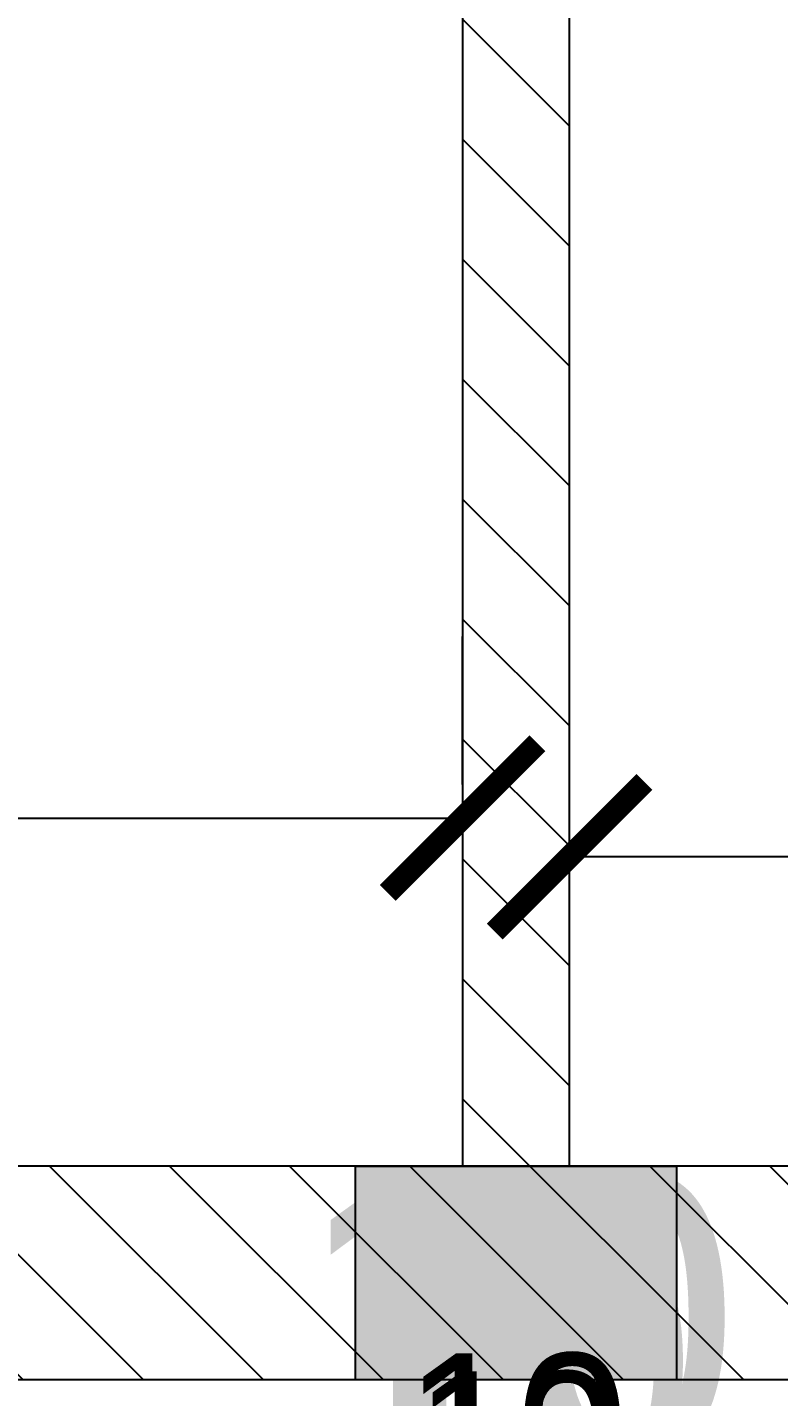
# Model space of a CAD drawing. Header units: millimetres. Extents: x -26398 to 135532, y -376633 to 43268.
# Drawn here: x 43229.3 to 43299.5, y -147981.7 to -147853.6 of the extents above; entities that cross this region are included whole.
import ezdxf

# ---------------------------------------------------------------- set-up
doc = ezdxf.new("R2010")
doc.units = ezdxf.units.MM
for name, color, linetype in [('0 @ 10', 7, 'Continuous'), ('0 @ 4.5', 7, 'Continuous'), ('0 @ 5', 7, 'Continuous'), ('0 @ 8', 7, 'Continuous'), ('DIM', 7, 'Continuous'), ('DIM @ 10', 7, 'Continuous'), ('DIM @ 4.5', 7, 'Continuous'), ('DIM @ 5', 7, 'Continuous'), ('DIM @ 8', 7, 'Continuous'), ('TƯỜNG', 52, 'Continuous')]:
    doc.layers.add(name, color=color, linetype=linetype)
doc.styles.get("Standard").update_dxf_attribs({"font": 'arial.ttf'})
doc.dimstyles.new('SCALE dimmatbang', dxfattribs={"dimscale": 70, "dimtxt": 2.7, "dimasz": 1.4, "dimexe": 1.7, "dimexo": 0.7, "dimtad": 1, "dimtoh": 1, "dimdec": 1, "dimtxsty": 'Standard', "dimblk": 'ARCHTICK', "dimcen": 2.5, "dimclrd": 1, "dimclre": 256, "dimadec": 0, "dimazin": 0, "dimtfac": 1, "dimtdec": 1, "dimtmove": 0, "dimatfit": 3, "dimfxl": 1, "dimarcsym": 0})

# ---------------------------------------------------------------- blocks, each defined once
blk = doc.blocks.new('_ArchTick')
at = {"color": 0, "linetype": 'ByBlock', "const_width": 0.15}
blk.add_lwpolyline([(-0.5, -0.5), (0.5, 0.5)], dxfattribs=at)
blk = doc.blocks.new('*D5953')
at = {"layer": 'DEFPOINTS', "color": 0, "transparency": 16777216}
for p in [(42980, -147980.16), (43270, -147980.16), (43270, -148035.42)]:
    blk.add_point(p, dxfattribs=at)
at = {"layer": 'DIM', "lineweight": -2, "transparency": 16777216}
for p, q in [((42980, -147983.31), (42980, -148043.07)), ((43270, -147983.31), (43270, -148043.07))]:
    blk.add_line(p, q, dxfattribs=at)
at = {"layer": 'DIM', "color": 1, "lineweight": -2, "transparency": 16777216}
blk.add_line((42980, -148035.42), (43270, -148035.42), dxfattribs=at)
at = {"layer": 'DIM', "color": 1, "lineweight": -2, "transparency": 16777216, "xscale": 6.3, "yscale": 6.3, "zscale": 6.3, "rotation": 180}
blk.add_blockref('_ArchTick', (42980, -148035.42), dxfattribs=at)
at = {"layer": 'DIM', "color": 1, "lineweight": -2, "transparency": 16777216, "xscale": 6.3, "yscale": 6.3, "zscale": 6.3}
blk.add_blockref('_ArchTick', (43270, -148035.42), dxfattribs=at)
at = {"layer": 'DIM', "color": 0, "transparency": 16777216, "insert": (43125, -148026.4), "char_height": 12.15, "attachment_point": 5}
blk.add_mtext('290', dxfattribs=at)
blk = doc.blocks.new('*D5954')
at = {"layer": 'DEFPOINTS', "color": 0, "transparency": 16777216}
for p in [(42980, -147980.16), (43270, -147980.16), (43270, -148035.42)]:
    blk.add_point(p, dxfattribs=at)
at = {"layer": 'DIM', "lineweight": -2, "transparency": 16777216}
for p, q in [((42980, -147987.16), (42980, -148052.42)), ((43270, -147987.16), (43270, -148052.42))]:
    blk.add_line(p, q, dxfattribs=at)
at = {"layer": 'DIM', "color": 1, "lineweight": -2, "transparency": 16777216}
blk.add_line((42980, -148035.42), (43270, -148035.42), dxfattribs=at)
at = {"layer": 'DIM', "color": 1, "lineweight": -2, "transparency": 16777216, "xscale": 14, "yscale": 14, "zscale": 14, "rotation": 180}
blk.add_blockref('_ArchTick', (42980, -148035.42), dxfattribs=at)
at = {"layer": 'DIM', "color": 1, "lineweight": -2, "transparency": 16777216, "xscale": 14, "yscale": 14, "zscale": 14}
blk.add_blockref('_ArchTick', (43270, -148035.42), dxfattribs=at)
at = {"layer": 'DIM', "color": 0, "transparency": 16777216, "insert": (43125, -148015.38), "char_height": 27, "attachment_point": 5}
blk.add_mtext('290', dxfattribs=at)
blk = doc.blocks.new('*D5955')
at = {"layer": 'DEFPOINTS', "color": 0, "transparency": 16777216}
for p in [(42980, -147980.16), (43270, -147980.16), (43270, -148035.42)]:
    blk.add_point(p, dxfattribs=at)
at = {"layer": 'DIM', "lineweight": -2, "transparency": 16777216}
for p, q in [((42980, -147985.76), (42980, -148049.02)), ((43270, -147985.76), (43270, -148049.02))]:
    blk.add_line(p, q, dxfattribs=at)
at = {"layer": 'DIM', "color": 1, "lineweight": -2, "transparency": 16777216}
blk.add_line((42980, -148035.42), (43270, -148035.42), dxfattribs=at)
at = {"layer": 'DIM', "color": 1, "lineweight": -2, "transparency": 16777216, "xscale": 11.2, "yscale": 11.2, "zscale": 11.2, "rotation": 180}
blk.add_blockref('_ArchTick', (42980, -148035.42), dxfattribs=at)
at = {"layer": 'DIM', "color": 1, "lineweight": -2, "transparency": 16777216, "xscale": 11.2, "yscale": 11.2, "zscale": 11.2}
blk.add_blockref('_ArchTick', (43270, -148035.42), dxfattribs=at)
at = {"layer": 'DIM', "color": 0, "transparency": 16777216, "insert": (43125, -148019.39), "char_height": 21.6, "attachment_point": 5}
blk.add_mtext('290', dxfattribs=at)
blk = doc.blocks.new('*D5956')
at = {"layer": 'DEFPOINTS', "color": 0, "transparency": 16777216}
for p in [(42980, -147980.16), (43270, -147980.16), (43270, -148035.42)]:
    blk.add_point(p, dxfattribs=at)
at = {"layer": 'DIM', "lineweight": -2, "transparency": 16777216}
for p, q in [((42980, -147983.66), (42980, -148043.92)), ((43270, -147983.66), (43270, -148043.92))]:
    blk.add_line(p, q, dxfattribs=at)
at = {"layer": 'DIM', "color": 1, "lineweight": -2, "transparency": 16777216}
blk.add_line((42980, -148035.42), (43270, -148035.42), dxfattribs=at)
at = {"layer": 'DIM', "color": 1, "lineweight": -2, "transparency": 16777216, "xscale": 7, "yscale": 7, "zscale": 7, "rotation": 180}
blk.add_blockref('_ArchTick', (42980, -148035.42), dxfattribs=at)
at = {"layer": 'DIM', "color": 1, "lineweight": -2, "transparency": 16777216, "xscale": 7, "yscale": 7, "zscale": 7}
blk.add_blockref('_ArchTick', (43270, -148035.42), dxfattribs=at)
at = {"layer": 'DIM', "color": 0, "transparency": 16777216, "insert": (43125, -148025.4), "char_height": 13.5, "attachment_point": 5}
blk.add_mtext('290', dxfattribs=at)
blk = doc.blocks.new('*D5958')
at = {"lineweight": -2, "transparency": 16777216}
for p, q in [((43270, -147983.31), (43270, -148002.2)), ((43280, -147983.31), (43280, -148002.2))]:
    blk.add_line(p, q, dxfattribs=at)
at = {"color": 1, "lineweight": -2, "transparency": 16777216}
blk.add_line((43270, -147994.55), (43280, -147994.55), dxfattribs=at)
at = {"layer": 'DEFPOINTS', "color": 0, "transparency": 16777216}
for p in [(43270, -147980.16), (43280, -147980.16), (43280, -147994.55)]:
    blk.add_point(p, dxfattribs=at)
at = {"color": 1, "lineweight": -2, "transparency": 16777216, "xscale": 6.3, "yscale": 6.3, "zscale": 6.3, "rotation": 180}
blk.add_blockref('_ArchTick', (43270, -147994.55), dxfattribs=at)
at = {"color": 1, "lineweight": -2, "transparency": 16777216, "xscale": 6.3, "yscale": 6.3, "zscale": 6.3}
blk.add_blockref('_ArchTick', (43280, -147994.55), dxfattribs=at)
at = {"color": 0, "transparency": 16777216, "insert": (43275, -147985.53), "char_height": 12.15, "attachment_point": 5}
blk.add_mtext('10', dxfattribs=at)
blk = doc.blocks.new('*D5959')
at = {"lineweight": -2, "transparency": 16777216}
for p, q in [((43270, -147987.16), (43270, -148011.55)), ((43280, -147987.16), (43280, -148011.55))]:
    blk.add_line(p, q, dxfattribs=at)
at = {"color": 1, "lineweight": -2, "transparency": 16777216}
for p, q in [((43270, -147994.55), (43256, -147994.55)), ((43270, -147994.55), (43280, -147994.55)), ((43280, -147994.55), (43294, -147994.55))]:
    blk.add_line(p, q, dxfattribs=at)
at = {"layer": 'DEFPOINTS', "color": 0, "transparency": 16777216}
for p in [(43270, -147980.16), (43280, -147980.16), (43280, -147994.55)]:
    blk.add_point(p, dxfattribs=at)
at = {"color": 1, "lineweight": -2, "transparency": 16777216, "xscale": 14, "yscale": 14, "zscale": 14}
blk.add_blockref('_ArchTick', (43270, -147994.55), dxfattribs=at)
at = {"color": 1, "lineweight": -2, "transparency": 16777216, "xscale": 14, "yscale": 14, "zscale": 14, "rotation": 180}
blk.add_blockref('_ArchTick', (43280, -147994.55), dxfattribs=at)
at = {"color": 0, "transparency": 16777216, "insert": (43275, -147974.52), "char_height": 27, "attachment_point": 5}
blk.add_mtext('10', dxfattribs=at)
blk = doc.blocks.new('*D5960')
at = {"lineweight": -2, "transparency": 16777216}
for p, q in [((43270, -147985.76), (43270, -148008.15)), ((43280, -147985.76), (43280, -148008.15))]:
    blk.add_line(p, q, dxfattribs=at)
at = {"color": 1, "lineweight": -2, "transparency": 16777216}
blk.add_line((43270, -147994.55), (43280, -147994.55), dxfattribs=at)
at = {"layer": 'DEFPOINTS', "color": 0, "transparency": 16777216}
for p in [(43270, -147980.16), (43280, -147980.16), (43280, -147994.55)]:
    blk.add_point(p, dxfattribs=at)
at = {"color": 1, "lineweight": -2, "transparency": 16777216, "xscale": 11.2, "yscale": 11.2, "zscale": 11.2, "rotation": 180}
blk.add_blockref('_ArchTick', (43270, -147994.55), dxfattribs=at)
at = {"color": 1, "lineweight": -2, "transparency": 16777216, "xscale": 11.2, "yscale": 11.2, "zscale": 11.2}
blk.add_blockref('_ArchTick', (43280, -147994.55), dxfattribs=at)
at = {"color": 0, "transparency": 16777216, "insert": (43275, -147978.52), "char_height": 21.6, "attachment_point": 5}
blk.add_mtext('10', dxfattribs=at)
blk = doc.blocks.new('*D5961')
at = {"lineweight": -2, "transparency": 16777216}
for p, q in [((43270, -147983.66), (43270, -148003.05)), ((43280, -147983.66), (43280, -148003.05))]:
    blk.add_line(p, q, dxfattribs=at)
at = {"color": 1, "lineweight": -2, "transparency": 16777216}
blk.add_line((43270, -147994.55), (43280, -147994.55), dxfattribs=at)
at = {"layer": 'DEFPOINTS', "color": 0, "transparency": 16777216}
for p in [(43270, -147980.16), (43280, -147980.16), (43280, -147994.55)]:
    blk.add_point(p, dxfattribs=at)
at = {"color": 1, "lineweight": -2, "transparency": 16777216, "xscale": 7, "yscale": 7, "zscale": 7, "rotation": 180}
blk.add_blockref('_ArchTick', (43270, -147994.55), dxfattribs=at)
at = {"color": 1, "lineweight": -2, "transparency": 16777216, "xscale": 7, "yscale": 7, "zscale": 7}
blk.add_blockref('_ArchTick', (43280, -147994.55), dxfattribs=at)
at = {"color": 0, "transparency": 16777216, "insert": (43275, -147984.53), "char_height": 13.5, "attachment_point": 5}
blk.add_mtext('10', dxfattribs=at)
blk = doc.blocks.new('*D5963')
at = {"layer": 'DEFPOINTS', "color": 0, "transparency": 16777216}
for p in [(43280, -147980.16), (44065, -147980.16), (44065, -148035.42)]:
    blk.add_point(p, dxfattribs=at)
at = {"layer": 'DIM', "lineweight": -2, "transparency": 16777216}
for p, q in [((43280, -147983.31), (43280, -148043.07)), ((44065, -147983.31), (44065, -148043.07))]:
    blk.add_line(p, q, dxfattribs=at)
at = {"layer": 'DIM', "color": 1, "lineweight": -2, "transparency": 16777216}
blk.add_line((43280, -148035.42), (44065, -148035.42), dxfattribs=at)
at = {"layer": 'DIM', "color": 1, "lineweight": -2, "transparency": 16777216, "xscale": 6.3, "yscale": 6.3, "zscale": 6.3, "rotation": 180}
blk.add_blockref('_ArchTick', (43280, -148035.42), dxfattribs=at)
at = {"layer": 'DIM', "color": 1, "lineweight": -2, "transparency": 16777216, "xscale": 6.3, "yscale": 6.3, "zscale": 6.3}
blk.add_blockref('_ArchTick', (44065, -148035.42), dxfattribs=at)
at = {"layer": 'DIM', "color": 0, "transparency": 16777216, "insert": (43672.5, -148026.4), "char_height": 12.15, "attachment_point": 5}
blk.add_mtext('785', dxfattribs=at)
blk = doc.blocks.new('*D5964')
at = {"layer": 'DEFPOINTS', "color": 0, "transparency": 16777216}
for p in [(43280, -147980.16), (44065, -147980.16), (44065, -148035.42)]:
    blk.add_point(p, dxfattribs=at)
at = {"layer": 'DIM', "lineweight": -2, "transparency": 16777216}
for p, q in [((43280, -147987.16), (43280, -148052.42)), ((44065, -147987.16), (44065, -148052.42))]:
    blk.add_line(p, q, dxfattribs=at)
at = {"layer": 'DIM', "color": 1, "lineweight": -2, "transparency": 16777216}
blk.add_line((43280, -148035.42), (44065, -148035.42), dxfattribs=at)
at = {"layer": 'DIM', "color": 1, "lineweight": -2, "transparency": 16777216, "xscale": 14, "yscale": 14, "zscale": 14, "rotation": 180}
blk.add_blockref('_ArchTick', (43280, -148035.42), dxfattribs=at)
at = {"layer": 'DIM', "color": 1, "lineweight": -2, "transparency": 16777216, "xscale": 14, "yscale": 14, "zscale": 14}
blk.add_blockref('_ArchTick', (44065, -148035.42), dxfattribs=at)
at = {"layer": 'DIM', "color": 0, "transparency": 16777216, "insert": (43672.5, -148015.38), "char_height": 27, "attachment_point": 5}
blk.add_mtext('785', dxfattribs=at)
blk = doc.blocks.new('*D5965')
at = {"layer": 'DEFPOINTS', "color": 0, "transparency": 16777216}
for p in [(43280, -147980.16), (44065, -147980.16), (44065, -148035.42)]:
    blk.add_point(p, dxfattribs=at)
at = {"layer": 'DIM', "lineweight": -2, "transparency": 16777216}
for p, q in [((43280, -147985.76), (43280, -148049.02)), ((44065, -147985.76), (44065, -148049.02))]:
    blk.add_line(p, q, dxfattribs=at)
at = {"layer": 'DIM', "color": 1, "lineweight": -2, "transparency": 16777216}
blk.add_line((43280, -148035.42), (44065, -148035.42), dxfattribs=at)
at = {"layer": 'DIM', "color": 1, "lineweight": -2, "transparency": 16777216, "xscale": 11.2, "yscale": 11.2, "zscale": 11.2, "rotation": 180}
blk.add_blockref('_ArchTick', (43280, -148035.42), dxfattribs=at)
at = {"layer": 'DIM', "color": 1, "lineweight": -2, "transparency": 16777216, "xscale": 11.2, "yscale": 11.2, "zscale": 11.2}
blk.add_blockref('_ArchTick', (44065, -148035.42), dxfattribs=at)
at = {"layer": 'DIM', "color": 0, "transparency": 16777216, "insert": (43672.5, -148019.39), "char_height": 21.6, "attachment_point": 5}
blk.add_mtext('785', dxfattribs=at)
blk = doc.blocks.new('*D5966')
at = {"layer": 'DEFPOINTS', "color": 0, "transparency": 16777216}
for p in [(43280, -147980.16), (44065, -147980.16), (44065, -148035.42)]:
    blk.add_point(p, dxfattribs=at)
at = {"layer": 'DIM', "lineweight": -2, "transparency": 16777216}
for p, q in [((43280, -147983.66), (43280, -148043.92)), ((44065, -147983.66), (44065, -148043.92))]:
    blk.add_line(p, q, dxfattribs=at)
at = {"layer": 'DIM', "color": 1, "lineweight": -2, "transparency": 16777216}
blk.add_line((43280, -148035.42), (44065, -148035.42), dxfattribs=at)
at = {"layer": 'DIM', "color": 1, "lineweight": -2, "transparency": 16777216, "xscale": 7, "yscale": 7, "zscale": 7, "rotation": 180}
blk.add_blockref('_ArchTick', (43280, -148035.42), dxfattribs=at)
at = {"layer": 'DIM', "color": 1, "lineweight": -2, "transparency": 16777216, "xscale": 7, "yscale": 7, "zscale": 7}
blk.add_blockref('_ArchTick', (44065, -148035.42), dxfattribs=at)
at = {"layer": 'DIM', "color": 0, "transparency": 16777216, "insert": (43672.5, -148025.4), "char_height": 13.5, "attachment_point": 5}
blk.add_mtext('785', dxfattribs=at)
blk = doc.blocks.new('*D5988')
at = {"layer": 'DEFPOINTS', "color": 0, "transparency": 16777216}
for p in [(43275, -147980.16), (44075, -147980.16), (43275, -148121.04)]:
    blk.add_point(p, dxfattribs=at)
at = {"layer": 'DIM', "lineweight": -2, "transparency": 16777216}
for p, q in [((43275, -147983.31), (43275, -148128.69)), ((44075, -147983.31), (44075, -148128.69))]:
    blk.add_line(p, q, dxfattribs=at)
at = {"layer": 'DIM', "color": 1, "lineweight": -2, "transparency": 16777216}
blk.add_line((44075, -148121.04), (43275, -148121.04), dxfattribs=at)
at = {"layer": 'DIM', "color": 1, "lineweight": -2, "transparency": 16777216, "xscale": 6.3, "yscale": 6.3, "zscale": 6.3, "rotation": 180}
blk.add_blockref('_ArchTick', (43275, -148121.04), dxfattribs=at)
at = {"layer": 'DIM', "color": 1, "lineweight": -2, "transparency": 16777216, "xscale": 6.3, "yscale": 6.3, "zscale": 6.3}
blk.add_blockref('_ArchTick', (44075, -148121.04), dxfattribs=at)
at = {"layer": 'DIM', "color": 0, "transparency": 16777216, "insert": (43675, -148112.03), "char_height": 12.15, "attachment_point": 5}
blk.add_mtext('800', dxfattribs=at)
blk = doc.blocks.new('*D5989')
at = {"layer": 'DEFPOINTS', "color": 0, "transparency": 16777216}
for p in [(43275, -147980.16), (44075, -147980.16), (43275, -148121.04)]:
    blk.add_point(p, dxfattribs=at)
at = {"layer": 'DIM', "lineweight": -2, "transparency": 16777216}
for p, q in [((43275, -147987.16), (43275, -148138.04)), ((44075, -147987.16), (44075, -148138.04))]:
    blk.add_line(p, q, dxfattribs=at)
at = {"layer": 'DIM', "color": 1, "lineweight": -2, "transparency": 16777216}
blk.add_line((44075, -148121.04), (43275, -148121.04), dxfattribs=at)
at = {"layer": 'DIM', "color": 1, "lineweight": -2, "transparency": 16777216, "xscale": 14, "yscale": 14, "zscale": 14, "rotation": 180}
blk.add_blockref('_ArchTick', (43275, -148121.04), dxfattribs=at)
at = {"layer": 'DIM', "color": 1, "lineweight": -2, "transparency": 16777216, "xscale": 14, "yscale": 14, "zscale": 14}
blk.add_blockref('_ArchTick', (44075, -148121.04), dxfattribs=at)
at = {"layer": 'DIM', "color": 0, "transparency": 16777216, "insert": (43675, -148101.01), "char_height": 27, "attachment_point": 5}
blk.add_mtext('800', dxfattribs=at)
blk = doc.blocks.new('*D5990')
at = {"layer": 'DEFPOINTS', "color": 0, "transparency": 16777216}
for p in [(43275, -147980.16), (44075, -147980.16), (43275, -148121.04)]:
    blk.add_point(p, dxfattribs=at)
at = {"layer": 'DIM', "lineweight": -2, "transparency": 16777216}
for p, q in [((43275, -147985.76), (43275, -148134.64)), ((44075, -147985.76), (44075, -148134.64))]:
    blk.add_line(p, q, dxfattribs=at)
at = {"layer": 'DIM', "color": 1, "lineweight": -2, "transparency": 16777216}
blk.add_line((44075, -148121.04), (43275, -148121.04), dxfattribs=at)
at = {"layer": 'DIM', "color": 1, "lineweight": -2, "transparency": 16777216, "xscale": 11.2, "yscale": 11.2, "zscale": 11.2, "rotation": 180}
blk.add_blockref('_ArchTick', (43275, -148121.04), dxfattribs=at)
at = {"layer": 'DIM', "color": 1, "lineweight": -2, "transparency": 16777216, "xscale": 11.2, "yscale": 11.2, "zscale": 11.2}
blk.add_blockref('_ArchTick', (44075, -148121.04), dxfattribs=at)
at = {"layer": 'DIM', "color": 0, "transparency": 16777216, "insert": (43675, -148105.01), "char_height": 21.6, "attachment_point": 5}
blk.add_mtext('800', dxfattribs=at)
blk = doc.blocks.new('*D5991')
at = {"layer": 'DEFPOINTS', "color": 0, "transparency": 16777216}
for p in [(43275, -147980.16), (44075, -147980.16), (43275, -148121.04)]:
    blk.add_point(p, dxfattribs=at)
at = {"layer": 'DIM', "lineweight": -2, "transparency": 16777216}
for p, q in [((43275, -147983.66), (43275, -148129.54)), ((44075, -147983.66), (44075, -148129.54))]:
    blk.add_line(p, q, dxfattribs=at)
at = {"layer": 'DIM', "color": 1, "lineweight": -2, "transparency": 16777216}
blk.add_line((44075, -148121.04), (43275, -148121.04), dxfattribs=at)
at = {"layer": 'DIM', "color": 1, "lineweight": -2, "transparency": 16777216, "xscale": 7, "yscale": 7, "zscale": 7, "rotation": 180}
blk.add_blockref('_ArchTick', (43275, -148121.04), dxfattribs=at)
at = {"layer": 'DIM', "color": 1, "lineweight": -2, "transparency": 16777216, "xscale": 7, "yscale": 7, "zscale": 7}
blk.add_blockref('_ArchTick', (44075, -148121.04), dxfattribs=at)
at = {"layer": 'DIM', "color": 0, "transparency": 16777216, "insert": (43675, -148111.02), "char_height": 13.5, "attachment_point": 5}
blk.add_mtext('800', dxfattribs=at)
blk = doc.blocks.new('*D5993')
at = {"layer": 'DEFPOINTS', "color": 0, "transparency": 16777216}
for p in [(42975, -147980.16), (43275, -147980.16), (42975, -148121.04)]:
    blk.add_point(p, dxfattribs=at)
at = {"layer": 'DIM', "lineweight": -2, "transparency": 16777216}
for p, q in [((42975, -147983.31), (42975, -148128.69)), ((43275, -147983.31), (43275, -148128.69))]:
    blk.add_line(p, q, dxfattribs=at)
at = {"layer": 'DIM', "color": 1, "lineweight": -2, "transparency": 16777216}
blk.add_line((43275, -148121.04), (42975, -148121.04), dxfattribs=at)
at = {"layer": 'DIM', "color": 1, "lineweight": -2, "transparency": 16777216, "xscale": 6.3, "yscale": 6.3, "zscale": 6.3, "rotation": 180}
blk.add_blockref('_ArchTick', (42975, -148121.04), dxfattribs=at)
at = {"layer": 'DIM', "color": 1, "lineweight": -2, "transparency": 16777216, "xscale": 6.3, "yscale": 6.3, "zscale": 6.3}
blk.add_blockref('_ArchTick', (43275, -148121.04), dxfattribs=at)
at = {"layer": 'DIM', "color": 0, "transparency": 16777216, "insert": (43125, -148112.02), "char_height": 12.15, "attachment_point": 5}
blk.add_mtext('300', dxfattribs=at)
blk = doc.blocks.new('*D5994')
at = {"layer": 'DEFPOINTS', "color": 0, "transparency": 16777216}
for p in [(42975, -147980.16), (43275, -147980.16), (42975, -148121.04)]:
    blk.add_point(p, dxfattribs=at)
at = {"layer": 'DIM', "lineweight": -2, "transparency": 16777216}
for p, q in [((42975, -147987.16), (42975, -148138.04)), ((43275, -147987.16), (43275, -148138.04))]:
    blk.add_line(p, q, dxfattribs=at)
at = {"layer": 'DIM', "color": 1, "lineweight": -2, "transparency": 16777216}
blk.add_line((43275, -148121.04), (42975, -148121.04), dxfattribs=at)
at = {"layer": 'DIM', "color": 1, "lineweight": -2, "transparency": 16777216, "xscale": 14, "yscale": 14, "zscale": 14, "rotation": 180}
blk.add_blockref('_ArchTick', (42975, -148121.04), dxfattribs=at)
at = {"layer": 'DIM', "color": 1, "lineweight": -2, "transparency": 16777216, "xscale": 14, "yscale": 14, "zscale": 14}
blk.add_blockref('_ArchTick', (43275, -148121.04), dxfattribs=at)
at = {"layer": 'DIM', "color": 0, "transparency": 16777216, "insert": (43125, -148101), "char_height": 27, "attachment_point": 5}
blk.add_mtext('300', dxfattribs=at)
blk = doc.blocks.new('*D5995')
at = {"layer": 'DEFPOINTS', "color": 0, "transparency": 16777216}
for p in [(42975, -147980.16), (43275, -147980.16), (42975, -148121.04)]:
    blk.add_point(p, dxfattribs=at)
at = {"layer": 'DIM', "lineweight": -2, "transparency": 16777216}
for p, q in [((42975, -147985.76), (42975, -148134.64)), ((43275, -147985.76), (43275, -148134.64))]:
    blk.add_line(p, q, dxfattribs=at)
at = {"layer": 'DIM', "color": 1, "lineweight": -2, "transparency": 16777216}
blk.add_line((43275, -148121.04), (42975, -148121.04), dxfattribs=at)
at = {"layer": 'DIM', "color": 1, "lineweight": -2, "transparency": 16777216, "xscale": 11.2, "yscale": 11.2, "zscale": 11.2, "rotation": 180}
blk.add_blockref('_ArchTick', (42975, -148121.04), dxfattribs=at)
at = {"layer": 'DIM', "color": 1, "lineweight": -2, "transparency": 16777216, "xscale": 11.2, "yscale": 11.2, "zscale": 11.2}
blk.add_blockref('_ArchTick', (43275, -148121.04), dxfattribs=at)
at = {"layer": 'DIM', "color": 0, "transparency": 16777216, "insert": (43125, -148105.01), "char_height": 21.6, "attachment_point": 5}
blk.add_mtext('300', dxfattribs=at)
blk = doc.blocks.new('*D5996')
at = {"layer": 'DEFPOINTS', "color": 0, "transparency": 16777216}
for p in [(42975, -147980.16), (43275, -147980.16), (42975, -148121.04)]:
    blk.add_point(p, dxfattribs=at)
at = {"layer": 'DIM', "lineweight": -2, "transparency": 16777216}
for p, q in [((42975, -147983.66), (42975, -148129.54)), ((43275, -147983.66), (43275, -148129.54))]:
    blk.add_line(p, q, dxfattribs=at)
at = {"layer": 'DIM', "color": 1, "lineweight": -2, "transparency": 16777216}
blk.add_line((43275, -148121.04), (42975, -148121.04), dxfattribs=at)
at = {"layer": 'DIM', "color": 1, "lineweight": -2, "transparency": 16777216, "xscale": 7, "yscale": 7, "zscale": 7, "rotation": 180}
blk.add_blockref('_ArchTick', (42975, -148121.04), dxfattribs=at)
at = {"layer": 'DIM', "color": 1, "lineweight": -2, "transparency": 16777216, "xscale": 7, "yscale": 7, "zscale": 7}
blk.add_blockref('_ArchTick', (43275, -148121.04), dxfattribs=at)
at = {"layer": 'DIM', "color": 0, "transparency": 16777216, "insert": (43125, -148111.02), "char_height": 13.5, "attachment_point": 5}
blk.add_mtext('300', dxfattribs=at)
blk = doc.blocks.new('*D6198')
at = {"layer": 'DEFPOINTS', "color": 0, "transparency": 16777216}
for p in [(43280, -147931.22), (43280, -147943.96), (44065, -147943.96)]:
    blk.add_point(p, dxfattribs=at)
at = {"layer": 'DIM', "lineweight": -2, "transparency": 16777216}
for p, q in [((43280, -147940.81), (43280, -147923.57)), ((44065, -147940.81), (44065, -147923.57))]:
    blk.add_line(p, q, dxfattribs=at)
at = {"layer": 'DIM', "color": 1, "lineweight": -2, "transparency": 16777216}
blk.add_line((44065, -147931.22), (43280, -147931.22), dxfattribs=at)
at = {"layer": 'DIM', "color": 1, "lineweight": -2, "transparency": 16777216, "xscale": 6.3, "yscale": 6.3, "zscale": 6.3, "rotation": 180}
blk.add_blockref('_ArchTick', (43280, -147931.22), dxfattribs=at)
at = {"layer": 'DIM', "color": 1, "lineweight": -2, "transparency": 16777216, "xscale": 6.3, "yscale": 6.3, "zscale": 6.3}
blk.add_blockref('_ArchTick', (44065, -147931.22), dxfattribs=at)
at = {"layer": 'DIM', "color": 0, "transparency": 16777216, "insert": (43672.5, -147922.2), "char_height": 12.15, "attachment_point": 5}
blk.add_mtext('785', dxfattribs=at)
blk = doc.blocks.new('*D6199')
at = {"layer": 'DEFPOINTS', "color": 0, "transparency": 16777216}
for p in [(43280, -147931.22), (43280, -147943.96), (44065, -147943.96)]:
    blk.add_point(p, dxfattribs=at)
at = {"layer": 'DIM', "lineweight": -2, "transparency": 16777216}
for p, q in [((43280, -147936.96), (43280, -147914.22)), ((44065, -147936.96), (44065, -147914.22))]:
    blk.add_line(p, q, dxfattribs=at)
at = {"layer": 'DIM', "color": 1, "lineweight": -2, "transparency": 16777216}
blk.add_line((44065, -147931.22), (43280, -147931.22), dxfattribs=at)
at = {"layer": 'DIM', "color": 1, "lineweight": -2, "transparency": 16777216, "xscale": 14, "yscale": 14, "zscale": 14, "rotation": 180}
blk.add_blockref('_ArchTick', (43280, -147931.22), dxfattribs=at)
at = {"layer": 'DIM', "color": 1, "lineweight": -2, "transparency": 16777216, "xscale": 14, "yscale": 14, "zscale": 14}
blk.add_blockref('_ArchTick', (44065, -147931.22), dxfattribs=at)
at = {"layer": 'DIM', "color": 0, "transparency": 16777216, "insert": (43672.5, -147911.18), "char_height": 27, "attachment_point": 5}
blk.add_mtext('785', dxfattribs=at)
blk = doc.blocks.new('*D6200')
at = {"layer": 'DEFPOINTS', "color": 0, "transparency": 16777216}
for p in [(43280, -147931.22), (43280, -147943.96), (44065, -147943.96)]:
    blk.add_point(p, dxfattribs=at)
at = {"layer": 'DIM', "lineweight": -2, "transparency": 16777216}
for p, q in [((43280, -147938.36), (43280, -147917.62)), ((44065, -147938.36), (44065, -147917.62))]:
    blk.add_line(p, q, dxfattribs=at)
at = {"layer": 'DIM', "color": 1, "lineweight": -2, "transparency": 16777216}
blk.add_line((44065, -147931.22), (43280, -147931.22), dxfattribs=at)
at = {"layer": 'DIM', "color": 1, "lineweight": -2, "transparency": 16777216, "xscale": 11.2, "yscale": 11.2, "zscale": 11.2, "rotation": 180}
blk.add_blockref('_ArchTick', (43280, -147931.22), dxfattribs=at)
at = {"layer": 'DIM', "color": 1, "lineweight": -2, "transparency": 16777216, "xscale": 11.2, "yscale": 11.2, "zscale": 11.2}
blk.add_blockref('_ArchTick', (44065, -147931.22), dxfattribs=at)
at = {"layer": 'DIM', "color": 0, "transparency": 16777216, "insert": (43672.5, -147915.19), "char_height": 21.6, "attachment_point": 5}
blk.add_mtext('785', dxfattribs=at)
blk = doc.blocks.new('*D6201')
at = {"layer": 'DEFPOINTS', "color": 0, "transparency": 16777216}
for p in [(43280, -147931.22), (43280, -147943.96), (44065, -147943.96)]:
    blk.add_point(p, dxfattribs=at)
at = {"layer": 'DIM', "lineweight": -2, "transparency": 16777216}
for p, q in [((43280, -147940.46), (43280, -147922.72)), ((44065, -147940.46), (44065, -147922.72))]:
    blk.add_line(p, q, dxfattribs=at)
at = {"layer": 'DIM', "color": 1, "lineweight": -2, "transparency": 16777216}
blk.add_line((44065, -147931.22), (43280, -147931.22), dxfattribs=at)
at = {"layer": 'DIM', "color": 1, "lineweight": -2, "transparency": 16777216, "xscale": 7, "yscale": 7, "zscale": 7, "rotation": 180}
blk.add_blockref('_ArchTick', (43280, -147931.22), dxfattribs=at)
at = {"layer": 'DIM', "color": 1, "lineweight": -2, "transparency": 16777216, "xscale": 7, "yscale": 7, "zscale": 7}
blk.add_blockref('_ArchTick', (44065, -147931.22), dxfattribs=at)
at = {"layer": 'DIM', "color": 0, "transparency": 16777216, "insert": (43672.5, -147921.2), "char_height": 13.5, "attachment_point": 5}
blk.add_mtext('785', dxfattribs=at)
blk = doc.blocks.new('*D6223')
at = {"layer": 'DEFPOINTS', "color": 0, "transparency": 16777216}
for p in [(42980, -147908.59), (43270, -147927.6), (43270, -147927.6)]:
    blk.add_point(p, dxfattribs=at)
at = {"layer": 'DIM', "lineweight": -2, "transparency": 16777216}
for p, q in [((42980, -147911.74), (42980, -147935.25)), ((43270, -147924.45), (43270, -147919.95))]:
    blk.add_line(p, q, dxfattribs=at)
at = {"layer": 'DIM', "color": 1, "lineweight": -2, "transparency": 16777216}
blk.add_line((42980, -147927.6), (43270, -147927.6), dxfattribs=at)
at = {"layer": 'DIM', "color": 1, "lineweight": -2, "transparency": 16777216, "xscale": 6.3, "yscale": 6.3, "zscale": 6.3, "rotation": 180}
blk.add_blockref('_ArchTick', (42980, -147927.6), dxfattribs=at)
at = {"layer": 'DIM', "color": 1, "lineweight": -2, "transparency": 16777216, "xscale": 6.3, "yscale": 6.3, "zscale": 6.3}
blk.add_blockref('_ArchTick', (43270, -147927.6), dxfattribs=at)
at = {"layer": 'DIM', "color": 0, "transparency": 16777216, "insert": (43125, -147918.58), "char_height": 12.15, "attachment_point": 5}
blk.add_mtext('290', dxfattribs=at)
blk = doc.blocks.new('*D6224')
at = {"layer": 'DEFPOINTS', "color": 0, "transparency": 16777216}
for p in [(42980, -147908.59), (43270, -147927.6), (43270, -147927.6)]:
    blk.add_point(p, dxfattribs=at)
at = {"layer": 'DIM', "lineweight": -2, "transparency": 16777216}
for p, q in [((43270, -147920.6), (43270, -147910.6)), ((42980, -147915.59), (42980, -147944.6))]:
    blk.add_line(p, q, dxfattribs=at)
at = {"layer": 'DIM', "color": 1, "lineweight": -2, "transparency": 16777216}
blk.add_line((42980, -147927.6), (43270, -147927.6), dxfattribs=at)
at = {"layer": 'DIM', "color": 1, "lineweight": -2, "transparency": 16777216, "xscale": 14, "yscale": 14, "zscale": 14, "rotation": 180}
blk.add_blockref('_ArchTick', (42980, -147927.6), dxfattribs=at)
at = {"layer": 'DIM', "color": 1, "lineweight": -2, "transparency": 16777216, "xscale": 14, "yscale": 14, "zscale": 14}
blk.add_blockref('_ArchTick', (43270, -147927.6), dxfattribs=at)
at = {"layer": 'DIM', "color": 0, "transparency": 16777216, "insert": (43125, -147907.56), "char_height": 27, "attachment_point": 5}
blk.add_mtext('290', dxfattribs=at)
blk = doc.blocks.new('*D6225')
at = {"layer": 'DEFPOINTS', "color": 0, "transparency": 16777216}
for p in [(42980, -147908.59), (43270, -147927.6), (43270, -147927.6)]:
    blk.add_point(p, dxfattribs=at)
at = {"layer": 'DIM', "lineweight": -2, "transparency": 16777216}
for p, q in [((42980, -147914.19), (42980, -147941.2)), ((43270, -147922), (43270, -147914))]:
    blk.add_line(p, q, dxfattribs=at)
at = {"layer": 'DIM', "color": 1, "lineweight": -2, "transparency": 16777216}
blk.add_line((42980, -147927.6), (43270, -147927.6), dxfattribs=at)
at = {"layer": 'DIM', "color": 1, "lineweight": -2, "transparency": 16777216, "xscale": 11.2, "yscale": 11.2, "zscale": 11.2, "rotation": 180}
blk.add_blockref('_ArchTick', (42980, -147927.6), dxfattribs=at)
at = {"layer": 'DIM', "color": 1, "lineweight": -2, "transparency": 16777216, "xscale": 11.2, "yscale": 11.2, "zscale": 11.2}
blk.add_blockref('_ArchTick', (43270, -147927.6), dxfattribs=at)
at = {"layer": 'DIM', "color": 0, "transparency": 16777216, "insert": (43125, -147911.57), "char_height": 21.6, "attachment_point": 5}
blk.add_mtext('290', dxfattribs=at)
blk = doc.blocks.new('*D6226')
at = {"layer": 'DEFPOINTS', "color": 0, "transparency": 16777216}
for p in [(42980, -147908.59), (43270, -147927.6), (43270, -147927.6)]:
    blk.add_point(p, dxfattribs=at)
at = {"layer": 'DIM', "lineweight": -2, "transparency": 16777216}
for p, q in [((42980, -147912.09), (42980, -147936.1)), ((43270, -147924.1), (43270, -147919.1))]:
    blk.add_line(p, q, dxfattribs=at)
at = {"layer": 'DIM', "color": 1, "lineweight": -2, "transparency": 16777216}
blk.add_line((42980, -147927.6), (43270, -147927.6), dxfattribs=at)
at = {"layer": 'DIM', "color": 1, "lineweight": -2, "transparency": 16777216, "xscale": 7, "yscale": 7, "zscale": 7, "rotation": 180}
blk.add_blockref('_ArchTick', (42980, -147927.6), dxfattribs=at)
at = {"layer": 'DIM', "color": 1, "lineweight": -2, "transparency": 16777216, "xscale": 7, "yscale": 7, "zscale": 7}
blk.add_blockref('_ArchTick', (43270, -147927.6), dxfattribs=at)
at = {"layer": 'DIM', "color": 0, "transparency": 16777216, "insert": (43125, -147917.58), "char_height": 13.5, "attachment_point": 5}
blk.add_mtext('290', dxfattribs=at)
blk = doc.blocks.new('*U8892')
at = {"layer": 'DIM @ 10'}
dim = blk.add_linear_dim(base=(43270, -148035.42), p1=(42980, -147980.16), p2=(43270, -147980.16), angle=180, dimstyle='SCALE dimmatbang', override={"dimscale": 10, "dimtix": 0, "dimtofl": 1, "dimtmove": 0, "dimatfit": 3}, dxfattribs=at)
dim.commit()
dim.dimension.update_dxf_attribs({"geometry": '*D5954', "text_midpoint": (43125, -148015.38)})
at = {"layer": 'DIM @ 4.5'}
dim = blk.add_linear_dim(base=(43270, -148035.42), p1=(42980, -147980.16), p2=(43270, -147980.16), angle=180, dimstyle='SCALE dimmatbang', override={"dimscale": 4.5, "dimtix": 0, "dimtofl": 1, "dimtmove": 0, "dimatfit": 3}, dxfattribs=at)
dim.commit()
dim.dimension.update_dxf_attribs({"geometry": '*D5953', "text_midpoint": (43125, -148026.4)})
at = {"layer": 'DIM @ 5'}
dim = blk.add_linear_dim(base=(43270, -148035.42), p1=(42980, -147980.16), p2=(43270, -147980.16), angle=180, dimstyle='SCALE dimmatbang', override={"dimscale": 5, "dimtix": 0, "dimtofl": 1, "dimtmove": 0, "dimatfit": 3}, dxfattribs=at)
dim.commit()
dim.dimension.update_dxf_attribs({"geometry": '*D5956', "text_midpoint": (43125, -148025.4)})
at = {"layer": 'DIM @ 8'}
dim = blk.add_linear_dim(base=(43270, -148035.42), p1=(42980, -147980.16), p2=(43270, -147980.16), angle=180, dimstyle='SCALE dimmatbang', override={"dimscale": 8, "dimtix": 0, "dimtofl": 1, "dimtmove": 0, "dimatfit": 3}, dxfattribs=at)
dim.commit()
dim.dimension.update_dxf_attribs({"geometry": '*D5955', "text_midpoint": (43125, -148019.39)})
blk = doc.blocks.new('*U8893')
at = {"layer": '0 @ 10'}
dim = blk.add_linear_dim(base=(43280, -147994.55), p1=(43270, -147980.16), p2=(43280, -147980.16), angle=180, dimstyle='SCALE dimmatbang', override={"dimscale": 10, "dimtix": 0, "dimtofl": 1, "dimtmove": 0, "dimatfit": 3}, dxfattribs=at)
dim.commit()
dim.dimension.update_dxf_attribs({"geometry": '*D5959', "text_midpoint": (43275, -147994.55), "dimtype": 128})
at = {"layer": '0 @ 4.5'}
dim = blk.add_linear_dim(base=(43280, -147994.55), p1=(43270, -147980.16), p2=(43280, -147980.16), angle=180, dimstyle='SCALE dimmatbang', override={"dimscale": 4.5, "dimtix": 0, "dimtofl": 1, "dimtmove": 0, "dimatfit": 3}, dxfattribs=at)
dim.commit()
dim.dimension.update_dxf_attribs({"geometry": '*D5958', "text_midpoint": (43275, -147994.55), "dimtype": 128})
at = {"layer": '0 @ 5'}
dim = blk.add_linear_dim(base=(43280, -147994.55), p1=(43270, -147980.16), p2=(43280, -147980.16), angle=180, dimstyle='SCALE dimmatbang', override={"dimscale": 5, "dimtix": 0, "dimtofl": 1, "dimtmove": 0, "dimatfit": 3}, dxfattribs=at)
dim.commit()
dim.dimension.update_dxf_attribs({"geometry": '*D5961', "text_midpoint": (43275, -147994.55), "dimtype": 128})
at = {"layer": '0 @ 8'}
dim = blk.add_linear_dim(base=(43280, -147994.55), p1=(43270, -147980.16), p2=(43280, -147980.16), angle=180, dimstyle='SCALE dimmatbang', override={"dimscale": 8, "dimtix": 0, "dimtofl": 1, "dimtmove": 0, "dimatfit": 3}, dxfattribs=at)
dim.commit()
dim.dimension.update_dxf_attribs({"geometry": '*D5960', "text_midpoint": (43275, -147994.55), "dimtype": 128})
blk = doc.blocks.new('*U8894')
at = {"layer": 'DIM @ 10'}
dim = blk.add_linear_dim(base=(44065, -148035.42), p1=(43280, -147980.16), p2=(44065, -147980.16), angle=180, dimstyle='SCALE dimmatbang', override={"dimscale": 10, "dimtix": 0, "dimtofl": 1, "dimtmove": 0, "dimatfit": 3}, dxfattribs=at)
dim.commit()
dim.dimension.update_dxf_attribs({"geometry": '*D5964', "text_midpoint": (43672.5, -148015.38)})
at = {"layer": 'DIM @ 4.5'}
dim = blk.add_linear_dim(base=(44065, -148035.42), p1=(43280, -147980.16), p2=(44065, -147980.16), angle=180, dimstyle='SCALE dimmatbang', override={"dimscale": 4.5, "dimtix": 0, "dimtofl": 1, "dimtmove": 0, "dimatfit": 3}, dxfattribs=at)
dim.commit()
dim.dimension.update_dxf_attribs({"geometry": '*D5963', "text_midpoint": (43672.5, -148026.4)})
at = {"layer": 'DIM @ 5'}
dim = blk.add_linear_dim(base=(44065, -148035.42), p1=(43280, -147980.16), p2=(44065, -147980.16), angle=180, dimstyle='SCALE dimmatbang', override={"dimscale": 5, "dimtix": 0, "dimtofl": 1, "dimtmove": 0, "dimatfit": 3}, dxfattribs=at)
dim.commit()
dim.dimension.update_dxf_attribs({"geometry": '*D5966', "text_midpoint": (43672.5, -148025.4)})
at = {"layer": 'DIM @ 8'}
dim = blk.add_linear_dim(base=(44065, -148035.42), p1=(43280, -147980.16), p2=(44065, -147980.16), angle=180, dimstyle='SCALE dimmatbang', override={"dimscale": 8, "dimtix": 0, "dimtofl": 1, "dimtmove": 0, "dimatfit": 3}, dxfattribs=at)
dim.commit()
dim.dimension.update_dxf_attribs({"geometry": '*D5965', "text_midpoint": (43672.5, -148019.39)})
blk = doc.blocks.new('*U8899')
at = {"layer": 'DIM @ 10'}
dim = blk.add_linear_dim(base=(43275, -148121.04), p1=(44075, -147980.16), p2=(43275, -147980.16), angle=180, dimstyle='SCALE dimmatbang', override={"dimscale": 10, "dimtix": 0, "dimtofl": 1, "dimtmove": 0, "dimatfit": 3}, dxfattribs=at)
dim.commit()
dim.dimension.update_dxf_attribs({"geometry": '*D5989', "text_midpoint": (43675, -148101.01)})
at = {"layer": 'DIM @ 4.5'}
dim = blk.add_linear_dim(base=(43275, -148121.04), p1=(44075, -147980.16), p2=(43275, -147980.16), angle=180, dimstyle='SCALE dimmatbang', override={"dimscale": 4.5, "dimtix": 0, "dimtofl": 1, "dimtmove": 0, "dimatfit": 3}, dxfattribs=at)
dim.commit()
dim.dimension.update_dxf_attribs({"geometry": '*D5988', "text_midpoint": (43675, -148112.03)})
at = {"layer": 'DIM @ 5'}
dim = blk.add_linear_dim(base=(43275, -148121.04), p1=(44075, -147980.16), p2=(43275, -147980.16), angle=180, dimstyle='SCALE dimmatbang', override={"dimscale": 5, "dimtix": 0, "dimtofl": 1, "dimtmove": 0, "dimatfit": 3}, dxfattribs=at)
dim.commit()
dim.dimension.update_dxf_attribs({"geometry": '*D5991', "text_midpoint": (43675, -148111.02)})
at = {"layer": 'DIM @ 8'}
dim = blk.add_linear_dim(base=(43275, -148121.04), p1=(44075, -147980.16), p2=(43275, -147980.16), angle=180, dimstyle='SCALE dimmatbang', override={"dimscale": 8, "dimtix": 0, "dimtofl": 1, "dimtmove": 0, "dimatfit": 3}, dxfattribs=at)
dim.commit()
dim.dimension.update_dxf_attribs({"geometry": '*D5990', "text_midpoint": (43675, -148105.01)})
blk = doc.blocks.new('*U8900')
at = {"layer": 'DIM @ 10'}
dim = blk.add_linear_dim(base=(42975, -148121.04), p1=(43275, -147980.16), p2=(42975, -147980.16), angle=180, dimstyle='SCALE dimmatbang', override={"dimscale": 10, "dimtix": 0, "dimtofl": 1, "dimtmove": 0, "dimatfit": 3}, dxfattribs=at)
dim.commit()
dim.dimension.update_dxf_attribs({"geometry": '*D5994', "text_midpoint": (43125, -148101)})
at = {"layer": 'DIM @ 4.5'}
dim = blk.add_linear_dim(base=(42975, -148121.04), p1=(43275, -147980.16), p2=(42975, -147980.16), angle=180, dimstyle='SCALE dimmatbang', override={"dimscale": 4.5, "dimtix": 0, "dimtofl": 1, "dimtmove": 0, "dimatfit": 3}, dxfattribs=at)
dim.commit()
dim.dimension.update_dxf_attribs({"geometry": '*D5993', "text_midpoint": (43125, -148112.02)})
at = {"layer": 'DIM @ 5'}
dim = blk.add_linear_dim(base=(42975, -148121.04), p1=(43275, -147980.16), p2=(42975, -147980.16), angle=180, dimstyle='SCALE dimmatbang', override={"dimscale": 5, "dimtix": 0, "dimtofl": 1, "dimtmove": 0, "dimatfit": 3}, dxfattribs=at)
dim.commit()
dim.dimension.update_dxf_attribs({"geometry": '*D5996', "text_midpoint": (43125, -148111.02)})
at = {"layer": 'DIM @ 8'}
dim = blk.add_linear_dim(base=(42975, -148121.04), p1=(43275, -147980.16), p2=(42975, -147980.16), angle=180, dimstyle='SCALE dimmatbang', override={"dimscale": 8, "dimtix": 0, "dimtofl": 1, "dimtmove": 0, "dimatfit": 3}, dxfattribs=at)
dim.commit()
dim.dimension.update_dxf_attribs({"geometry": '*D5995', "text_midpoint": (43125, -148105.01)})
blk = doc.blocks.new('*U8941')
at = {"layer": 'DIM @ 10'}
dim = blk.add_linear_dim(base=(43280, -147931.22), p1=(44065, -147943.96), p2=(43280, -147943.96), angle=180, dimstyle='SCALE dimmatbang', override={"dimscale": 10, "dimtix": 0, "dimtofl": 1, "dimtmove": 0, "dimatfit": 3}, dxfattribs=at)
dim.commit()
dim.dimension.update_dxf_attribs({"geometry": '*D6199', "text_midpoint": (43672.5, -147911.18)})
at = {"layer": 'DIM @ 4.5'}
dim = blk.add_linear_dim(base=(43280, -147931.22), p1=(44065, -147943.96), p2=(43280, -147943.96), angle=180, dimstyle='SCALE dimmatbang', override={"dimscale": 4.5, "dimtix": 0, "dimtofl": 1, "dimtmove": 0, "dimatfit": 3}, dxfattribs=at)
dim.commit()
dim.dimension.update_dxf_attribs({"geometry": '*D6198', "text_midpoint": (43672.5, -147922.2)})
at = {"layer": 'DIM @ 5'}
dim = blk.add_linear_dim(base=(43280, -147931.22), p1=(44065, -147943.96), p2=(43280, -147943.96), angle=180, dimstyle='SCALE dimmatbang', override={"dimscale": 5, "dimtix": 0, "dimtofl": 1, "dimtmove": 0, "dimatfit": 3}, dxfattribs=at)
dim.commit()
dim.dimension.update_dxf_attribs({"geometry": '*D6201', "text_midpoint": (43672.5, -147921.2)})
at = {"layer": 'DIM @ 8'}
dim = blk.add_linear_dim(base=(43280, -147931.22), p1=(44065, -147943.96), p2=(43280, -147943.96), angle=180, dimstyle='SCALE dimmatbang', override={"dimscale": 8, "dimtix": 0, "dimtofl": 1, "dimtmove": 0, "dimatfit": 3}, dxfattribs=at)
dim.commit()
dim.dimension.update_dxf_attribs({"geometry": '*D6200', "text_midpoint": (43672.5, -147915.19)})
blk = doc.blocks.new('*U8946')
at = {"layer": 'DIM @ 10'}
dim = blk.add_linear_dim(base=(43270, -147927.6), p1=(42980, -147908.59), p2=(43270, -147927.6), angle=180, dimstyle='SCALE dimmatbang', override={"dimscale": 10, "dimtix": 0, "dimtofl": 1, "dimtmove": 0, "dimatfit": 3}, dxfattribs=at)
dim.commit()
dim.dimension.update_dxf_attribs({"geometry": '*D6224', "text_midpoint": (43125, -147907.56)})
at = {"layer": 'DIM @ 4.5'}
dim = blk.add_linear_dim(base=(43270, -147927.6), p1=(42980, -147908.59), p2=(43270, -147927.6), angle=180, dimstyle='SCALE dimmatbang', override={"dimscale": 4.5, "dimtix": 0, "dimtofl": 1, "dimtmove": 0, "dimatfit": 3}, dxfattribs=at)
dim.commit()
dim.dimension.update_dxf_attribs({"geometry": '*D6223', "text_midpoint": (43125, -147918.58)})
at = {"layer": 'DIM @ 5'}
dim = blk.add_linear_dim(base=(43270, -147927.6), p1=(42980, -147908.59), p2=(43270, -147927.6), angle=180, dimstyle='SCALE dimmatbang', override={"dimscale": 5, "dimtix": 0, "dimtofl": 1, "dimtmove": 0, "dimatfit": 3}, dxfattribs=at)
dim.commit()
dim.dimension.update_dxf_attribs({"geometry": '*D6226', "text_midpoint": (43125, -147917.58)})
at = {"layer": 'DIM @ 8'}
dim = blk.add_linear_dim(base=(43270, -147927.6), p1=(42980, -147908.59), p2=(43270, -147927.6), angle=180, dimstyle='SCALE dimmatbang', override={"dimscale": 8, "dimtix": 0, "dimtofl": 1, "dimtmove": 0, "dimatfit": 3}, dxfattribs=at)
dim.commit()
dim.dimension.update_dxf_attribs({"geometry": '*D6225', "text_midpoint": (43125, -147911.57)})

msp = doc.modelspace()

# ---------------------------------------------------------------- hatches: boundary and pattern name
h = msp.add_hatch(color=1)
h.dxf.hatch_style = 1
h.paths.add_polyline_path([(43260, -147980.16), (43290, -147980.16), (43290, -147960.16), (43260, -147960.16)])
at = {"layer": 'TƯỜNG'}
h = msp.add_hatch(dxfattribs=at)
h.set_pattern_fill('ANSI31', color=256, scale=2.5, angle=90)
h.set_pattern_definition([(135, (39708.225, -158367.638), (-5.61266, -5.61266), [])])
h.paths.add_polyline_path([(42075, -147580.16), (42075, -147960.16), (42085, -147960.16), (42085, -147590.16), (42670, -147590.16), (42670, -147960.16), (42680, -147960.16), (42680, -147590.16), (42970, -147590.16), (42970, -147960.16), (42980, -147960.16), (42980, -147590.16), (43270, -147590.16), (43270, -147960.16), (43280, -147960.16), (43280, -147590.16), (44065, -147590.16), (44065, -147960.16), (44075, -147960.16), (44075, -147590.16), (44655, -147590.16), (44655, -147580.16), (44075, -147580.16), (42675, -147580.16)], flags=17)
h.paths.add_polyline_path([(42685, -147370.16), (42685, -147000.16), (42675, -147000.16), (42675, -147370.16), (42085, -147370.16), (42085, -147000.16), (42075, -147000.16), (42075, -147380.16), (42675, -147380.16), (43675, -147380.16), (44655, -147380.16), (44655, -147370.16), (43685, -147370.16), (43685, -147000.16), (43675, -147000.16), (43675, -147370.16)], flags=17)
h.paths.add_polyline_path([(41795, -147960.16), (41795, -147980.16), (44675, -147980.16), (44675, -146980.16), (41775, -146980.16), (41775, -147960.16), (41795, -147960.16), (41795, -147000.16), (44655, -147000.16), (44655, -147960.16)])
h.paths.add_polyline_path([(41775, -147960.16), (41775, -147980.16), (41795, -147980.16), (41795, -147960.16)], flags=17)

# ---------------------------------------------------------------- linework, layer by layer
msp.add_lwpolyline([(43290, -147960.16), (43290, -147980.16), (43260, -147980.16), (43260, -147960.16)], close=True)
for p, q in [((44655, -147960.16), (41775, -147960.16)), ((44675, -147980.16), (41775, -147980.16))]:
    msp.add_line(p, q, dxfattribs=at)
for points in [[(41775, -147980.16), (41775, -146980.16), (44675, -146980.16), (44675, -147980.16)], [(43280, -147960.16), (43280, -147590.16), (44065, -147590.16), (44065, -147960.16), (44075, -147960.16), (44075, -147590.16), (44655, -147590.16), (44655, -147580.16), (44075, -147580.16), (42675, -147580.16), (42075, -147580.16), (42075, -147960.16), (42085, -147960.16), (42085, -147590.16), (42670, -147590.16), (42670, -147960.16), (42680, -147960.16), (42680, -147590.16), (42970, -147590.16), (42970, -147960.16), (42980, -147960.16), (42980, -147590.16), (43270, -147590.16), (43270, -147960.16)]]:
    msp.add_lwpolyline(points, close=True, dxfattribs=at)

# ---------------------------------------------------------------- block references
msp.add_blockref('*U8893', (0, 0))
at = {"layer": 'DIM'}
for name in ['*U8946', '*U8941', '*U8900', '*U8892', '*U8899', '*U8894']:
    msp.add_blockref(name, (0, 0), dxfattribs=at)

doc.saveas('drawing.dxf')
